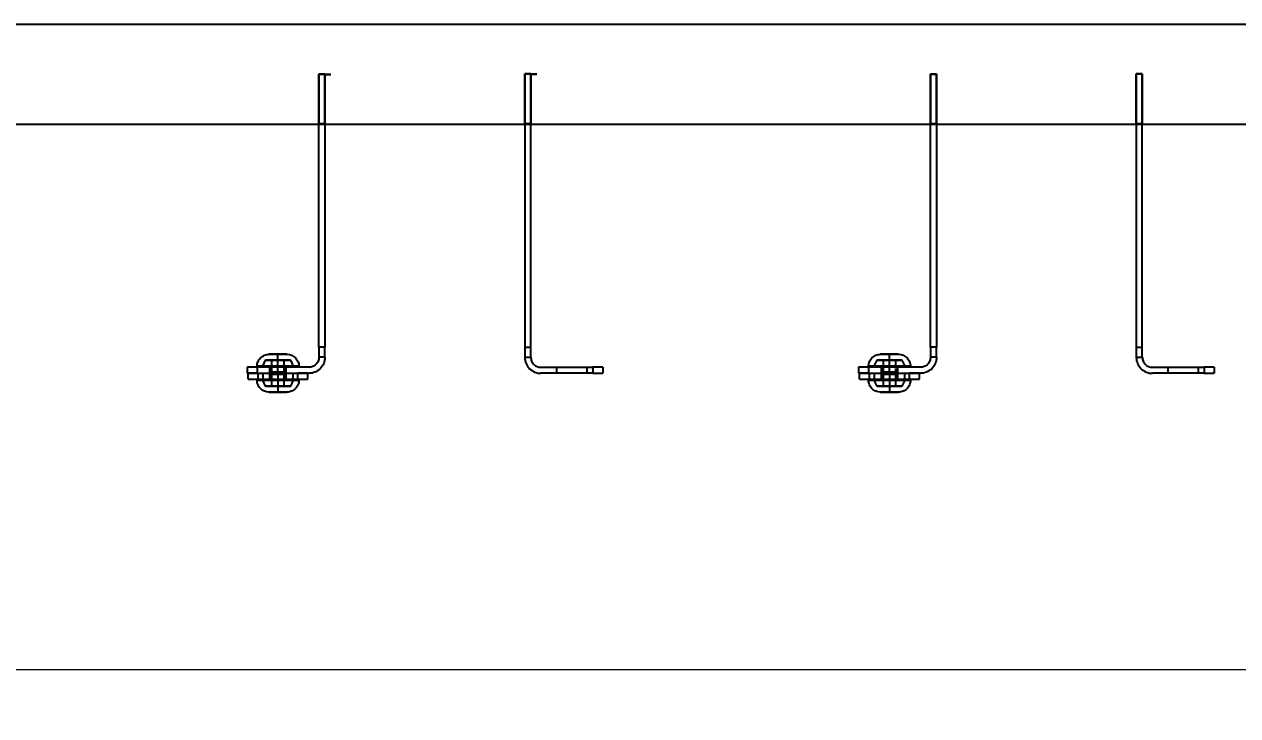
# Model space of a CAD drawing. Header units: millimetres. Extents: x 10366 to 13995, y 24552 to 29685.
# Drawn here: x 12212 to 12819, y 28527 to 28874 of the extents above; entities that cross this region are included whole.
import ezdxf

# ---------------------------------------------------------------- set-up
doc = ezdxf.new("R2010")
doc.units = ezdxf.units.MM
doc.header["$LTSCALE"] = 3
for name, color, linetype in [('Default', 7, 'Continuous'), ('Hidden_lines', 7, 'Continuous'), ('Red', 1, 'Continuous')]:
    doc.layers.add(name, color=color, linetype=linetype)
doc.styles.get("Standard").update_dxf_attribs({"font": 'arial.ttf'})
doc.dimstyles.new('MATEUSZ', dxfattribs={"dimtxt": 35, "dimasz": 16, "dimexe": 0.18, "dimexo": 0.0625, "dimgap": 0.09, "dimtad": 0, "dimdec": 0, "dimdsep": 46, "dimtxsty": 'Standard', "dimblk": 'DOT', "dimcen": 0.09, "dimse1": 1, "dimse2": 1, "dimadec": 0, "dimazin": 0, "dimtfac": 1, "dimtdec": 0, "dimtofl": 0, "dimtmove": 0, "dimatfit": 3, "dimfxl": 1, "dimtolj": 1, "dimtzin": 0, "dimlwd": 9, "dimlwe": 9, "dimarcsym": 0})

# ---------------------------------------------------------------- blocks, each defined once
blk = doc.blocks.new('_Dot')
at = {"color": 0, "linetype": 'ByBlock', "lineweight": -2}
blk.add_line((-0.5, 0), (-1, 0), dxfattribs=at)
at = {"color": 0, "linetype": 'ByBlock', "const_width": 0.5}
blk.add_lwpolyline([(-0.25, 0, 1), (0.25, 0, 1)], format="xyb", close=True, dxfattribs=at)
blk = doc.blocks.new('*D30')
at = {"color": 0, "lineweight": 9, "transparency": 16777216}
for p, q in [((10992.62, 28550.21), (12054.03, 28550.21)), ((13220.62, 28550.21), (12159.21, 28550.21))]:
    blk.add_line(p, q, dxfattribs=at)
at = {"layer": 'Defpoints', "color": 0, "transparency": 16777216}
for p in [(10976.62, 28848.52), (13236.62, 28848.52), (13236.62, 28550.21)]:
    blk.add_point(p, dxfattribs=at)
at = {"color": 0, "lineweight": 9, "transparency": 16777216, "xscale": 16, "yscale": 16, "zscale": 16, "rotation": 180}
blk.add_blockref('_Dot', (10976.62, 28550.21), dxfattribs=at)
at = {"color": 0, "lineweight": 9, "transparency": 16777216, "xscale": 16, "yscale": 16, "zscale": 16}
blk.add_blockref('_Dot', (13236.62, 28550.21), dxfattribs=at)
at = {"color": 0, "transparency": 16777216, "insert": (12106.62, 28550.21), "char_height": 35, "attachment_point": 5}
blk.add_mtext('\\A1;2260', dxfattribs=at)

msp = doc.modelspace()

# ---------------------------------------------------------------- linework, layer by layer
msp.add_line((11116.86, 28873.52), (13086.62, 28873.52))
at = {"layer": 'Default', "color": 0}
for p, q in [((12359.62, 28711.74), (12359.62, 28848.52)), ((12359.62, 28848.52), (12362.62, 28848.52)), ((12362.62, 28848.52), (12365.62, 28848.52)), ((12362.62, 28848.52), (12362.62, 28711.74)), ((12362.62, 28848.31), (12365.62, 28848.31)), ((12462.62, 28848.52), (12462.62, 28711.74)), ((12465.62, 28848.52), (12462.62, 28848.52)), ((12468.62, 28848.52), (12465.62, 28848.52)), ((12465.62, 28711.74), (12465.62, 28848.52)), ((12468.62, 28848.31), (12465.62, 28848.31)), ((12665.62, 28711.74), (12665.62, 28848.52)), ((12665.62, 28848.52), (12668.62, 28848.52)), ((12668.62, 28848.52), (12668.62, 28711.74)), ((12768.62, 28848.52), (12768.62, 28711.74)), ((12771.62, 28848.52), (12768.62, 28848.52)), ((12771.62, 28711.74), (12771.62, 28848.52)), ((12159.62, 28823.52), (12359.62, 28823.52)), ((12362.62, 28823.52), (12462.62, 28823.52)), ((12462.62, 28823.61), (12462.62, 28711.74)), ((12465.62, 28823.52), (12665.62, 28823.52)), ((12668.62, 28823.52), (12768.62, 28823.52)), ((12768.62, 28823.61), (12768.62, 28711.74)), ((12771.62, 28711.74), (12771.62, 28823.9)), ((12771.62, 28823.52), (12971.62, 28823.52)), ((12362.62, 28711.74), (12359.62, 28711.74)), ((12462.62, 28711.74), (12465.62, 28711.74)), ((12668.62, 28711.74), (12665.62, 28711.74)), ((12768.62, 28711.74), (12771.62, 28711.74)), ((12362.62, 28706.74), (12359.62, 28706.74)), ((12462.62, 28706.74), (12465.62, 28706.74)), ((12668.62, 28706.74), (12665.62, 28706.74)), ((12768.62, 28706.74), (12771.62, 28706.74)), ((12323.62, 28701.72), (12323.62, 28698.72)), ((12324.11, 28695.72), (12324.11, 28698.72)), ((12354.6, 28701.72), (12328.62, 28701.72)), ((12328.62, 28701.72), (12328.62, 28698.72)), ((12328.62, 28698.72), (12354.6, 28698.72)), ((12329.11, 28698.72), (12349.11, 28698.72)), ((12329.11, 28695.72), (12329.11, 28698.72)), ((12349.11, 28695.72), (12349.11, 28698.72)), ((12354.11, 28695.72), (12354.11, 28698.72)), ((12470.64, 28701.72), (12496.62, 28701.72)), ((12496.62, 28698.72), (12470.64, 28698.72)), ((12496.62, 28701.72), (12496.62, 28698.72)), ((12501.62, 28701.72), (12501.62, 28698.72)), ((12629.62, 28701.72), (12629.62, 28698.72)), ((12630.11, 28695.72), (12630.11, 28698.72)), ((12660.6, 28701.72), (12634.62, 28701.72)), ((12634.62, 28701.72), (12634.62, 28698.72)), ((12634.62, 28698.72), (12660.6, 28698.72)), ((12635.11, 28698.72), (12655.11, 28698.72)), ((12635.11, 28695.72), (12635.11, 28698.72)), ((12655.11, 28695.72), (12655.11, 28698.72)), ((12660.11, 28695.72), (12660.11, 28698.72)), ((12776.64, 28701.72), (12802.62, 28701.72)), ((12802.62, 28698.72), (12776.64, 28698.72)), ((12802.62, 28701.72), (12802.62, 28698.72)), ((12807.62, 28701.72), (12807.62, 28698.72)), ((12329.11, 28695.72), (12349.11, 28695.72)), ((12635.11, 28695.72), (12655.11, 28695.72))]:
    msp.add_line(p, q, dxfattribs=at)
for points in [[(12359.62, 28823.72, 0), (12359.62, 28823.72, 0), (12359.62, 28823.72, 0), (12359.62, 28823.72, 0), (12359.62, 28823.72, 0), (12359.62, 28823.72, 0), (12359.62, 28823.72, 0), (12359.62, 28823.72, 0), (12359.62, 28823.72, 0), (12359.62, 28823.72, 0), (12359.62, 28823.73, 0), (12359.62, 28823.74, 0), (12359.62, 28823.77, 0), (12359.62, 28824.17, 0), (12359.62, 28826.13, 0), (12359.62, 28848.52, 0)], [(12362.62, 28848.52, 0), (12362.62, 28831.05, 0), (12362.62, 28825.65, 0), (12362.62, 28824.21, 0), (12362.62, 28823.85, 0), (12362.62, 28823.75, 0), (12362.62, 28823.73, 0), (12362.62, 28823.73, 0), (12362.62, 28823.72, 0), (12362.62, 28823.72, 0), (12362.62, 28823.72, 0), (12362.62, 28823.72, 0), (12362.62, 28823.72, 0), (12362.62, 28823.72, 0), (12362.62, 28823.72, 0), (12362.62, 28823.72, 0), (12362.62, 28823.72, 0), (12362.62, 28823.72, 0), (12362.62, 28823.72, 0)], [(12462.62, 28848.52, 0), (12462.62, 28823.72, 0)], [(12465.62, 28823.72, 0), (12465.62, 28823.72, 0), (12465.62, 28823.72, 0), (12465.62, 28823.72, 0), (12465.62, 28823.72, 0), (12465.62, 28823.72, 0), (12465.62, 28823.72, 0), (12465.62, 28823.72, 0), (12465.62, 28823.72, 0), (12465.62, 28823.72, 0), (12465.62, 28823.73, 0), (12465.62, 28823.74, 0), (12465.62, 28823.77, 0), (12465.62, 28824.17, 0), (12465.62, 28826.13, 0), (12465.62, 28848.52, 0)], [(12665.62, 28823.72, 0), (12665.62, 28823.72, 0), (12665.62, 28823.72, 0), (12665.62, 28823.72, 0), (12665.62, 28823.72, 0), (12665.62, 28823.72, 0), (12665.62, 28823.72, 0), (12665.62, 28823.72, 0), (12665.62, 28823.72, 0), (12665.62, 28823.72, 0), (12665.62, 28823.73, 0), (12665.62, 28823.74, 0), (12665.62, 28823.77, 0), (12665.62, 28824.17, 0), (12665.62, 28826.13, 0), (12665.62, 28848.52, 0)], [(12668.62, 28848.52, 0), (12668.62, 28831.05, 0), (12668.62, 28825.65, 0), (12668.62, 28824.21, 0), (12668.62, 28823.85, 0), (12668.62, 28823.75, 0), (12668.62, 28823.73, 0), (12668.62, 28823.73, 0), (12668.62, 28823.72, 0), (12668.62, 28823.72, 0), (12668.62, 28823.72, 0), (12668.62, 28823.72, 0), (12668.62, 28823.72, 0), (12668.62, 28823.72, 0), (12668.62, 28823.72, 0), (12668.62, 28823.72, 0), (12668.62, 28823.72, 0), (12668.62, 28823.72, 0), (12668.62, 28823.72, 0)], [(12768.62, 28848.52, 0), (12768.62, 28823.72, 0)], [(12771.62, 28823.72, 0), (12771.62, 28823.72, 0), (12771.62, 28823.72, 0), (12771.62, 28823.72, 0), (12771.62, 28823.72, 0), (12771.62, 28823.72, 0), (12771.62, 28823.72, 0), (12771.62, 28823.72, 0), (12771.62, 28823.72, 0), (12771.62, 28823.72, 0), (12771.62, 28823.73, 0), (12771.62, 28823.74, 0), (12771.62, 28823.77, 0), (12771.62, 28824.17, 0), (12771.62, 28826.13, 0), (12771.62, 28848.52, 0)], [(12359.62, 28711.74, 0), (12359.62, 28706.74, 0)], [(12362.62, 28706.74, 0), (12362.62, 28706.74, 0), (12362.62, 28706.74, 0), (12362.62, 28706.74, 0), (12362.62, 28706.74, 0), (12362.62, 28706.74, 0), (12362.62, 28706.74, 0), (12362.62, 28706.74, 0), (12362.62, 28706.74, 0), (12362.62, 28706.74, 0), (12362.62, 28706.74, 0), (12362.62, 28706.74, 0), (12362.62, 28706.75, 0), (12362.62, 28706.75, 0), (12362.62, 28706.78, 0), (12362.62, 28706.89, 0), (12362.62, 28707.36, 0), (12362.62, 28711.74, 0)], [(12462.62, 28711.74, 0), (12462.62, 28706.74, 0)], [(12465.62, 28706.74, 0), (12465.62, 28706.74, 0), (12465.62, 28706.74, 0), (12465.62, 28706.74, 0), (12465.62, 28706.74, 0), (12465.62, 28706.74, 0), (12465.62, 28706.74, 0), (12465.62, 28706.74, 0), (12465.62, 28706.74, 0), (12465.62, 28706.74, 0), (12465.62, 28706.74, 0), (12465.62, 28706.74, 0), (12465.62, 28706.75, 0), (12465.62, 28706.75, 0), (12465.62, 28706.78, 0), (12465.62, 28706.89, 0), (12465.62, 28707.36, 0), (12465.62, 28711.74, 0)], [(12665.62, 28711.74, 0), (12665.62, 28706.74, 0)], [(12668.62, 28706.74, 0), (12668.62, 28706.74, 0), (12668.62, 28706.74, 0), (12668.62, 28706.74, 0), (12668.62, 28706.74, 0), (12668.62, 28706.74, 0), (12668.62, 28706.74, 0), (12668.62, 28706.74, 0), (12668.62, 28706.74, 0), (12668.62, 28706.74, 0), (12668.62, 28706.74, 0), (12668.62, 28706.74, 0), (12668.62, 28706.75, 0), (12668.62, 28706.75, 0), (12668.62, 28706.78, 0), (12668.62, 28706.89, 0), (12668.62, 28707.36, 0), (12668.62, 28711.74, 0)], [(12768.62, 28711.74, 0), (12768.62, 28706.74, 0)], [(12771.62, 28706.74, 0), (12771.62, 28706.74, 0), (12771.62, 28706.74, 0), (12771.62, 28706.74, 0), (12771.62, 28706.74, 0), (12771.62, 28706.74, 0), (12771.62, 28706.74, 0), (12771.62, 28706.74, 0), (12771.62, 28706.74, 0), (12771.62, 28706.74, 0), (12771.62, 28706.74, 0), (12771.62, 28706.74, 0), (12771.62, 28706.75, 0), (12771.62, 28706.75, 0), (12771.62, 28706.78, 0), (12771.62, 28706.89, 0), (12771.62, 28707.36, 0), (12771.62, 28711.74, 0)], [(12362.62, 28706.74, 0), (12362.58, 28705.94, 0), (12362.46, 28705.15, 0), (12362.27, 28704.38, 0), (12362, 28703.63, 0), (12361.65, 28702.92, 0), (12361.24, 28702.24, 0), (12360.77, 28701.61, 0), (12360.23, 28701.03, 0), (12359.65, 28700.51, 0), (12359.01, 28700.05, 0), (12358.34, 28699.65, 0), (12357.63, 28699.32, 0), (12356.9, 28699.06, 0), (12356.15, 28698.87, 0), (12355.38, 28698.76, 0), (12354.6, 28698.72, 0)], [(12359.62, 28706.74, 0), (12359.6, 28706.24, 0), (12359.52, 28705.74, 0), (12359.4, 28705.25, 0), (12359.22, 28704.78, 0), (12359.01, 28704.33, 0), (12358.75, 28703.91, 0), (12358.45, 28703.52, 0), (12358.11, 28703.15, 0), (12357.74, 28702.83, 0), (12357.35, 28702.54, 0), (12356.93, 28702.29, 0), (12356.49, 28702.09, 0), (12356.03, 28701.93, 0), (12355.56, 28701.82, 0), (12355.09, 28701.75, 0), (12354.6, 28701.72, 0)], [(12462.62, 28706.74, 0), (12462.66, 28705.94, 0), (12462.78, 28705.15, 0), (12462.98, 28704.38, 0), (12463.25, 28703.63, 0), (12463.59, 28702.92, 0), (12464.01, 28702.24, 0), (12464.48, 28701.61, 0), (12465.01, 28701.03, 0), (12465.6, 28700.51, 0), (12466.23, 28700.05, 0), (12466.91, 28699.65, 0), (12467.61, 28699.32, 0), (12468.35, 28699.06, 0), (12469.1, 28698.87, 0), (12469.87, 28698.76, 0), (12470.64, 28698.72, 0)], [(12465.62, 28706.74, 0), (12465.65, 28706.24, 0), (12465.72, 28705.74, 0), (12465.85, 28705.25, 0), (12466.02, 28704.78, 0), (12466.24, 28704.33, 0), (12466.5, 28703.91, 0), (12466.8, 28703.52, 0), (12467.13, 28703.15, 0), (12467.5, 28702.83, 0), (12467.9, 28702.54, 0), (12468.32, 28702.29, 0), (12468.76, 28702.09, 0), (12469.22, 28701.93, 0), (12469.69, 28701.82, 0), (12470.16, 28701.75, 0), (12470.64, 28701.72, 0)], [(12668.62, 28706.74, 0), (12668.58, 28705.94, 0), (12668.46, 28705.15, 0), (12668.27, 28704.38, 0), (12668, 28703.63, 0), (12667.65, 28702.92, 0), (12667.24, 28702.24, 0), (12666.77, 28701.61, 0), (12666.23, 28701.03, 0), (12665.65, 28700.51, 0), (12665.01, 28700.05, 0), (12664.34, 28699.65, 0), (12663.63, 28699.32, 0), (12662.9, 28699.06, 0), (12662.15, 28698.87, 0), (12661.38, 28698.76, 0), (12660.6, 28698.72, 0)], [(12665.62, 28706.74, 0), (12665.6, 28706.24, 0), (12665.52, 28705.74, 0), (12665.4, 28705.25, 0), (12665.22, 28704.78, 0), (12665.01, 28704.33, 0), (12664.75, 28703.91, 0), (12664.45, 28703.52, 0), (12664.11, 28703.15, 0), (12663.74, 28702.83, 0), (12663.35, 28702.54, 0), (12662.93, 28702.29, 0), (12662.49, 28702.09, 0), (12662.03, 28701.93, 0), (12661.56, 28701.82, 0), (12661.09, 28701.75, 0), (12660.6, 28701.72, 0)], [(12768.62, 28706.74, 0), (12768.66, 28705.94, 0), (12768.78, 28705.15, 0), (12768.98, 28704.38, 0), (12769.25, 28703.63, 0), (12769.59, 28702.92, 0), (12770.01, 28702.24, 0), (12770.48, 28701.61, 0), (12771.01, 28701.03, 0), (12771.6, 28700.51, 0), (12772.23, 28700.05, 0), (12772.91, 28699.65, 0), (12773.61, 28699.32, 0), (12774.35, 28699.06, 0), (12775.1, 28698.87, 0), (12775.87, 28698.76, 0), (12776.64, 28698.72, 0)], [(12771.62, 28706.74, 0), (12771.65, 28706.24, 0), (12771.72, 28705.74, 0), (12771.85, 28705.25, 0), (12772.02, 28704.78, 0), (12772.24, 28704.33, 0), (12772.5, 28703.91, 0), (12772.8, 28703.52, 0), (12773.13, 28703.15, 0), (12773.5, 28702.83, 0), (12773.9, 28702.54, 0), (12774.32, 28702.29, 0), (12774.76, 28702.09, 0), (12775.22, 28701.93, 0), (12775.69, 28701.82, 0), (12776.16, 28701.75, 0), (12776.64, 28701.72, 0)], [(12328.62, 28701.72, 0), (12323.62, 28701.72, 0)], [(12323.62, 28698.72, 0), (12323.62, 28698.72, 0), (12323.62, 28698.72, 0), (12323.62, 28698.72, 0), (12323.62, 28698.72, 0), (12323.62, 28698.72, 0), (12323.62, 28698.72, 0), (12323.62, 28698.72, 0), (12323.62, 28698.72, 0), (12323.62, 28698.72, 0), (12323.62, 28698.72, 0), (12323.62, 28698.72, 0), (12323.63, 28698.72, 0), (12323.63, 28698.72, 0), (12323.66, 28698.72, 0), (12323.77, 28698.72, 0), (12324.24, 28698.72, 0), (12328.62, 28698.72, 0)], [(12329.11, 28698.72, 0), (12324.11, 28698.72, 0)], [(12354.11, 28698.72, 0), (12354.11, 28698.72, 0), (12354.11, 28698.72, 0), (12354.11, 28698.72, 0), (12354.11, 28698.72, 0), (12354.11, 28698.72, 0), (12354.11, 28698.72, 0), (12354.11, 28698.72, 0), (12354.11, 28698.72, 0), (12354.11, 28698.72, 0), (12354.11, 28698.72, 0), (12354.11, 28698.72, 0), (12354.11, 28698.72, 0), (12354.1, 28698.72, 0), (12354.08, 28698.72, 0), (12353.97, 28698.72, 0), (12353.5, 28698.72, 0), (12349.11, 28698.72, 0)], [(12501.62, 28701.72, 0), (12501.62, 28701.72, 0), (12501.62, 28701.72, 0), (12501.62, 28701.72, 0), (12501.62, 28701.72, 0), (12501.62, 28701.72, 0), (12501.62, 28701.72, 0), (12501.62, 28701.72, 0), (12501.62, 28701.72, 0), (12501.62, 28701.72, 0), (12501.62, 28701.72, 0), (12501.62, 28701.72, 0), (12501.61, 28701.72, 0), (12501.59, 28701.72, 0), (12501.48, 28701.72, 0), (12501.01, 28701.72, 0), (12496.62, 28701.72, 0)], [(12496.62, 28698.72, 0), (12501.62, 28698.72, 0)], [(12634.62, 28701.72, 0), (12629.62, 28701.72, 0)], [(12629.62, 28698.72, 0), (12629.62, 28698.72, 0), (12629.62, 28698.72, 0), (12629.62, 28698.72, 0), (12629.62, 28698.72, 0), (12629.62, 28698.72, 0), (12629.62, 28698.72, 0), (12629.62, 28698.72, 0), (12629.62, 28698.72, 0), (12629.62, 28698.72, 0), (12629.62, 28698.72, 0), (12629.62, 28698.72, 0), (12629.63, 28698.72, 0), (12629.63, 28698.72, 0), (12629.66, 28698.72, 0), (12629.77, 28698.72, 0), (12630.24, 28698.72, 0), (12634.62, 28698.72, 0)], [(12635.11, 28698.72, 0), (12630.11, 28698.72, 0)], [(12660.11, 28698.72, 0), (12660.11, 28698.72, 0), (12660.11, 28698.72, 0), (12660.11, 28698.72, 0), (12660.11, 28698.72, 0), (12660.11, 28698.72, 0), (12660.11, 28698.72, 0), (12660.11, 28698.72, 0), (12660.11, 28698.72, 0), (12660.11, 28698.72, 0), (12660.11, 28698.72, 0), (12660.11, 28698.72, 0), (12660.11, 28698.72, 0), (12660.1, 28698.72, 0), (12660.08, 28698.72, 0), (12659.97, 28698.72, 0), (12659.5, 28698.72, 0), (12655.11, 28698.72, 0)], [(12807.62, 28701.72, 0), (12807.62, 28701.72, 0), (12807.62, 28701.72, 0), (12807.62, 28701.72, 0), (12807.62, 28701.72, 0), (12807.62, 28701.72, 0), (12807.62, 28701.72, 0), (12807.62, 28701.72, 0), (12807.62, 28701.72, 0), (12807.62, 28701.72, 0), (12807.62, 28701.72, 0), (12807.62, 28701.72, 0), (12807.62, 28701.72, 0), (12807.61, 28701.72, 0), (12807.59, 28701.72, 0), (12807.48, 28701.72, 0), (12807.01, 28701.72, 0), (12802.62, 28701.72, 0)], [(12802.62, 28698.72, 0), (12807.62, 28698.72, 0)], [(12324.11, 28695.72, 0), (12324.11, 28695.72, 0), (12324.11, 28695.72, 0), (12324.11, 28695.72, 0), (12324.11, 28695.72, 0), (12324.11, 28695.72, 0), (12324.11, 28695.72, 0), (12324.11, 28695.72, 0), (12324.11, 28695.72, 0), (12324.11, 28695.72, 0), (12324.11, 28695.72, 0), (12324.11, 28695.72, 0), (12324.12, 28695.72, 0), (12324.12, 28695.72, 0), (12324.15, 28695.72, 0), (12324.26, 28695.72, 0), (12324.73, 28695.72, 0), (12329.11, 28695.72, 0)], [(12349.11, 28695.72, 0), (12354.11, 28695.72, 0)], [(12630.11, 28695.72, 0), (12630.11, 28695.72, 0), (12630.11, 28695.72, 0), (12630.11, 28695.72, 0), (12630.11, 28695.72, 0), (12630.11, 28695.72, 0), (12630.11, 28695.72, 0), (12630.11, 28695.72, 0), (12630.11, 28695.72, 0), (12630.11, 28695.72, 0), (12630.11, 28695.72, 0), (12630.12, 28695.72, 0), (12630.12, 28695.72, 0), (12630.15, 28695.72, 0), (12630.26, 28695.72, 0), (12630.73, 28695.72, 0), (12635.11, 28695.72, 0)], [(12655.11, 28695.72, 0), (12660.11, 28695.72, 0)]]:
    msp.add_polyline3d(points, dxfattribs=at)
at = {"layer": 'Hidden_lines', "color": 0}
for p, q in [((12359.62, 28848.72), (12362.62, 28848.72)), ((12465.62, 28848.72), (12462.62, 28848.72)), ((12462.62, 28848.72), (12462.62, 28823.61)), ((12665.62, 28848.72), (12668.62, 28848.72)), ((12771.62, 28848.72), (12768.62, 28848.72)), ((12768.62, 28848.72), (12768.62, 28823.61)), ((12771.62, 28823.9), (12771.62, 28848.72)), ((12362.62, 28823.72), (12359.62, 28823.72)), ((12359.62, 28823.52), (12362.62, 28823.52)), ((12465.62, 28823.72), (12462.62, 28823.72)), ((12462.62, 28823.52), (12465.62, 28823.52)), ((12668.62, 28823.72), (12665.62, 28823.72)), ((12665.62, 28823.52), (12668.62, 28823.52)), ((12771.62, 28823.72), (12768.62, 28823.72)), ((12768.62, 28823.52), (12771.62, 28823.52)), ((12331.47, 28702.24), (12332.87, 28705.24)), ((12336.11, 28702.24), (12336.11, 28705.24)), ((12339.11, 28702.24), (12339.11, 28705.24)), ((12342.11, 28705.24), (12342.11, 28701.72)), ((12345.35, 28705.24), (12346.75, 28702.24)), ((12637.47, 28702.24), (12638.87, 28705.24)), ((12642.11, 28702.24), (12642.11, 28705.24)), ((12645.11, 28702.24), (12645.11, 28705.24)), ((12648.11, 28705.24), (12648.11, 28701.72)), ((12651.35, 28705.24), (12652.75, 28702.24)), ((12331.61, 28695.72), (12331.61, 28698.72)), ((12335.11, 28698.72), (12335.11, 28701.72)), ((12335.11, 28695.72), (12335.11, 28698.72)), ((12336.11, 28699.24), (12336.11, 28701.72)), ((12336.11, 28695.72), (12336.11, 28698.27)), ((12339.11, 28699.24), (12339.11, 28701.72)), ((12339.11, 28698.27), (12339.11, 28695.72)), ((12342.11, 28701.72), (12342.11, 28699.24)), ((12342.11, 28698.27), (12342.11, 28695.72)), ((12343.11, 28701.72), (12343.11, 28698.72)), ((12343.11, 28698.72), (12343.11, 28695.72)), ((12346.61, 28698.72), (12346.61, 28695.72)), ((12478.63, 28698.72), (12478.63, 28701.72)), ((12493.63, 28701.72), (12493.63, 28698.72)), ((12637.61, 28695.72), (12637.61, 28698.72)), ((12641.11, 28698.72), (12641.11, 28701.72)), ((12641.11, 28695.72), (12641.11, 28698.72)), ((12642.11, 28699.24), (12642.11, 28701.72)), ((12642.11, 28695.72), (12642.11, 28698.27)), ((12645.11, 28699.24), (12645.11, 28701.72)), ((12645.11, 28698.27), (12645.11, 28695.72)), ((12648.11, 28701.21), (12648.11, 28699.24)), ((12648.11, 28698.27), (12648.11, 28695.72)), ((12649.11, 28701.72), (12649.11, 28698.72)), ((12649.11, 28698.72), (12649.11, 28695.72)), ((12652.61, 28698.72), (12652.61, 28695.72)), ((12784.63, 28698.72), (12784.63, 28701.72)), ((12799.63, 28701.72), (12799.63, 28698.72)), ((12332.87, 28692.27), (12331.47, 28695.27)), ((12336.11, 28692.27), (12336.11, 28695.72)), ((12339.11, 28695.27), (12339.11, 28692.27)), ((12342.11, 28695.27), (12342.11, 28692.27)), ((12346.75, 28695.27), (12345.35, 28692.27)), ((12638.87, 28692.27), (12637.47, 28695.27)), ((12642.11, 28692.27), (12642.11, 28695.72)), ((12645.11, 28695.27), (12645.11, 28692.27)), ((12648.11, 28695.27), (12648.11, 28692.27)), ((12652.75, 28695.27), (12651.35, 28692.27))]:
    msp.add_line(p, q, dxfattribs=at)
for points in [[(12359.62, 28848.72, 0), (12359.62, 28823.72, 0)], [(12362.62, 28823.72, 0), (12362.62, 28823.72, 0), (12362.62, 28823.72, 0), (12362.62, 28823.72, 0), (12362.62, 28823.72, 0), (12362.62, 28823.72, 0), (12362.62, 28823.72, 0), (12362.62, 28823.72, 0), (12362.62, 28823.72, 0), (12362.62, 28823.72, 0), (12362.62, 28823.73, 0), (12362.62, 28823.74, 0), (12362.62, 28823.77, 0), (12362.62, 28824.17, 0), (12362.62, 28826.16, 0), (12362.62, 28848.72, 0)], [(12462.62, 28823.72, 0), (12462.62, 28823.72, 0), (12462.62, 28823.72, 0), (12462.62, 28823.72, 0), (12462.62, 28823.72, 0), (12462.62, 28823.72, 0), (12462.62, 28823.72, 0), (12462.62, 28823.72, 0), (12462.62, 28823.72, 0), (12462.62, 28823.72, 0), (12462.62, 28823.73, 0), (12462.62, 28823.74, 0), (12462.62, 28823.77, 0), (12462.62, 28824.17, 0), (12462.62, 28826.16, 0), (12462.62, 28848.72, 0)], [(12465.62, 28848.72, 0), (12465.62, 28823.72, 0)], [(12665.62, 28848.72, 0), (12665.62, 28823.72, 0)], [(12668.62, 28823.72, 0), (12668.62, 28823.72, 0), (12668.62, 28823.72, 0), (12668.62, 28823.72, 0), (12668.62, 28823.72, 0), (12668.62, 28823.72, 0), (12668.62, 28823.72, 0), (12668.62, 28823.72, 0), (12668.62, 28823.72, 0), (12668.62, 28823.72, 0), (12668.62, 28823.73, 0), (12668.62, 28823.74, 0), (12668.62, 28823.77, 0), (12668.62, 28824.17, 0), (12668.62, 28826.16, 0), (12668.62, 28848.72, 0)], [(12768.62, 28823.72, 0), (12768.62, 28823.72, 0), (12768.62, 28823.72, 0), (12768.62, 28823.72, 0), (12768.62, 28823.72, 0), (12768.62, 28823.72, 0), (12768.62, 28823.72, 0), (12768.62, 28823.72, 0), (12768.62, 28823.72, 0), (12768.62, 28823.72, 0), (12768.62, 28823.73, 0), (12768.62, 28823.74, 0), (12768.62, 28823.77, 0), (12768.62, 28824.17, 0), (12768.62, 28826.16, 0), (12768.62, 28848.72, 0)], [(12771.62, 28848.72, 0), (12771.62, 28823.72, 0)]]:
    msp.add_polyline3d(points, dxfattribs=at)
for points in [[(12339.11, 28705.24, 0), (12332.87, 28705.24, 0)], [(12339.11, 28705.24, 0), (12345.35, 28705.24, 0)], [(12645.11, 28705.24, 0), (12638.87, 28705.24, 0)], [(12645.11, 28705.24, 0), (12651.35, 28705.24, 0)], [(12339.11, 28699.24, 0), (12336.99, 28699.24, 0), (12336.32, 28699.24, 0), (12336.16, 28699.24, 0), (12336.13, 28699.24, 0), (12336.12, 28699.24, 0), (12336.11, 28699.24, 0), (12336.11, 28699.24, 0), (12336.11, 28699.24, 0), (12336.11, 28699.24, 0), (12336.11, 28699.24, 0), (12336.11, 28699.24, 0), (12336.11, 28699.24, 0), (12336.11, 28699.24, 0), (12336.11, 28699.24, 0), (12336.11, 28699.24, 0), (12336.11, 28699.24, 0), (12336.11, 28699.24, 0), (12336.11, 28699.24, 0), (12336.11, 28699.24, 0), (12336.11, 28699.24, 0), (12336.11, 28699.24, 0), (12336.11, 28699.24, 0), (12336.11, 28699.24, 0), (12336.11, 28699.24, 0), (12336.11, 28699.24, 0), (12336.11, 28699.24, 0), (12336.11, 28699.24, 0), (12336.12, 28699.24, 0), (12336.13, 28699.24, 0), (12336.2, 28699.24, 0), (12336.48, 28699.24, 0)], [(12339.11, 28698.27, 0), (12336.99, 28698.27, 0), (12336.32, 28698.27, 0), (12336.16, 28698.27, 0), (12336.13, 28698.27, 0), (12336.12, 28698.27, 0), (12336.11, 28698.27, 0), (12336.11, 28698.27, 0), (12336.11, 28698.27, 0), (12336.11, 28698.27, 0), (12336.11, 28698.27, 0), (12336.11, 28698.27, 0), (12336.11, 28698.27, 0), (12336.11, 28698.27, 0), (12336.11, 28698.27, 0), (12336.11, 28698.27, 0), (12336.11, 28698.27, 0), (12336.11, 28698.27, 0), (12336.11, 28698.27, 0), (12336.11, 28698.27, 0), (12336.11, 28698.27, 0), (12336.11, 28698.27, 0), (12336.11, 28698.27, 0), (12336.11, 28698.27, 0), (12336.11, 28698.27, 0), (12336.11, 28698.27, 0), (12336.11, 28698.27, 0), (12336.11, 28698.27, 0), (12336.12, 28698.27, 0), (12336.13, 28698.27, 0), (12336.2, 28698.27, 0), (12336.48, 28698.27, 0)], [(12339.11, 28699.24, 0), (12341.23, 28699.24, 0), (12341.9, 28699.24, 0), (12342.06, 28699.24, 0), (12342.1, 28699.24, 0), (12342.11, 28699.24, 0), (12342.11, 28699.24, 0), (12342.11, 28699.24, 0), (12342.11, 28699.24, 0), (12342.11, 28699.24, 0), (12342.11, 28699.24, 0), (12342.11, 28699.24, 0), (12342.11, 28699.24, 0), (12342.11, 28699.24, 0), (12342.11, 28699.24, 0), (12342.11, 28699.24, 0), (12342.11, 28699.24, 0), (12342.11, 28699.24, 0), (12342.11, 28699.24, 0), (12342.11, 28699.24, 0), (12342.11, 28699.24, 0), (12342.11, 28699.24, 0), (12342.11, 28699.24, 0), (12342.11, 28699.24, 0), (12342.11, 28699.24, 0), (12342.11, 28699.24, 0), (12342.11, 28699.24, 0), (12342.11, 28699.24, 0), (12342.11, 28699.24, 0), (12342.09, 28699.24, 0), (12342.03, 28699.24, 0), (12341.74, 28699.24, 0)], [(12339.11, 28698.27, 0), (12341.23, 28698.27, 0), (12341.9, 28698.27, 0), (12342.06, 28698.27, 0), (12342.1, 28698.27, 0), (12342.11, 28698.27, 0), (12342.11, 28698.27, 0), (12342.11, 28698.27, 0), (12342.11, 28698.27, 0), (12342.11, 28698.27, 0), (12342.11, 28698.27, 0), (12342.11, 28698.27, 0), (12342.11, 28698.27, 0), (12342.11, 28698.27, 0), (12342.11, 28698.27, 0), (12342.11, 28698.27, 0), (12342.11, 28698.27, 0), (12342.11, 28698.27, 0), (12342.11, 28698.27, 0), (12342.11, 28698.27, 0), (12342.11, 28698.27, 0), (12342.11, 28698.27, 0), (12342.11, 28698.27, 0), (12342.11, 28698.27, 0), (12342.11, 28698.27, 0), (12342.11, 28698.27, 0), (12342.11, 28698.27, 0), (12342.11, 28698.27, 0), (12342.11, 28698.27, 0), (12342.09, 28698.27, 0), (12342.03, 28698.27, 0), (12341.74, 28698.27, 0)], [(12645.11, 28699.24, 0), (12642.11, 28699.24, 0)], [(12645.11, 28698.27, 0), (12642.11, 28698.27, 0)], [(12645.11, 28699.24, 0), (12647.23, 28699.24, 0), (12647.9, 28699.24, 0), (12648.06, 28699.24, 0), (12648.1, 28699.24, 0), (12648.11, 28699.24, 0), (12648.11, 28699.24, 0), (12648.11, 28699.24, 0), (12648.11, 28699.24, 0), (12648.11, 28699.24, 0), (12648.11, 28699.24, 0), (12648.11, 28699.24, 0), (12648.11, 28699.24, 0), (12648.11, 28699.24, 0), (12648.11, 28699.24, 0), (12648.11, 28699.24, 0), (12648.11, 28699.24, 0), (12648.11, 28699.24, 0), (12648.11, 28699.24, 0), (12648.11, 28699.24, 0), (12648.11, 28699.24, 0), (12648.11, 28699.24, 0), (12648.11, 28699.24, 0), (12648.11, 28699.24, 0), (12648.11, 28699.24, 0), (12648.11, 28699.24, 0), (12648.11, 28699.24, 0), (12648.11, 28699.24, 0), (12648.11, 28699.24, 0), (12648.09, 28699.24, 0), (12648.03, 28699.24, 0), (12647.74, 28699.24, 0)], [(12645.11, 28698.27, 0), (12647.23, 28698.27, 0), (12647.9, 28698.27, 0), (12648.06, 28698.27, 0), (12648.1, 28698.27, 0), (12648.11, 28698.27, 0), (12648.11, 28698.27, 0), (12648.11, 28698.27, 0), (12648.11, 28698.27, 0), (12648.11, 28698.27, 0), (12648.11, 28698.27, 0), (12648.11, 28698.27, 0), (12648.11, 28698.27, 0), (12648.11, 28698.27, 0), (12648.11, 28698.27, 0), (12648.11, 28698.27, 0), (12648.11, 28698.27, 0), (12648.11, 28698.27, 0), (12648.11, 28698.27, 0), (12648.11, 28698.27, 0), (12648.11, 28698.27, 0), (12648.11, 28698.27, 0), (12648.11, 28698.27, 0), (12648.11, 28698.27, 0), (12648.11, 28698.27, 0), (12648.11, 28698.27, 0), (12648.11, 28698.27, 0), (12648.11, 28698.27, 0), (12648.11, 28698.27, 0), (12648.09, 28698.27, 0), (12648.03, 28698.27, 0), (12647.74, 28698.27, 0)], [(12339.11, 28692.27, 0), (12332.87, 28692.27, 0)], [(12339.11, 28692.27, 0), (12345.35, 28692.27, 0)], [(12645.11, 28692.27, 0), (12638.87, 28692.27, 0)], [(12645.11, 28692.27, 0), (12651.35, 28692.27, 0)]]:
    msp.add_polyline3d(points, close=True, dxfattribs=at)
at = {"layer": 'Red', "color": 0}
for points in [[(12328.61, 28702.24, 0), (12328.64, 28702.82, 0), (12328.73, 28703.39, 0), (12328.86, 28703.95, 0), (12329.06, 28704.5, 0), (12329.3, 28705.03, 0), (12329.6, 28705.54, 0), (12329.95, 28706.01, 0), (12330.35, 28706.46, 0), (12330.79, 28706.86, 0), (12331.27, 28707.22, 0), (12331.78, 28707.52, 0), (12332.3, 28707.77, 0), (12332.85, 28707.97, 0), (12333.43, 28708.12, 0), (12334.02, 28708.21, 0), (12334.61, 28708.24, 0)], [(12339.11, 28702.24, 0), (12339.11, 28708.24, 0)], [(12343.61, 28708.24, 0), (12344.79, 28708.12, 0), (12345.37, 28707.97, 0), (12345.92, 28707.77, 0), (12346.45, 28707.52, 0), (12346.95, 28707.22, 0), (12347.44, 28706.86, 0), (12347.88, 28706.46, 0), (12348.27, 28706.01, 0), (12348.62, 28705.54, 0), (12348.92, 28705.03, 0), (12349.17, 28704.5, 0), (12349.36, 28703.95, 0), (12349.5, 28703.39, 0), (12349.59, 28702.82, 0), (12349.61, 28702.24, 0)], [(12634.61, 28702.24, 0), (12634.64, 28702.82, 0), (12634.73, 28703.39, 0), (12634.86, 28703.95, 0), (12635.06, 28704.5, 0), (12635.3, 28705.03, 0), (12635.6, 28705.54, 0), (12635.95, 28706.01, 0), (12636.35, 28706.46, 0), (12636.79, 28706.86, 0), (12637.27, 28707.22, 0), (12637.78, 28707.52, 0), (12638.3, 28707.77, 0), (12638.85, 28707.97, 0), (12639.43, 28708.12, 0), (12640.02, 28708.21, 0), (12640.61, 28708.24, 0)], [(12645.11, 28702.24, 0), (12645.11, 28708.24, 0)], [(12649.61, 28708.24, 0), (12650.79, 28708.12, 0), (12651.37, 28707.97, 0), (12651.92, 28707.77, 0), (12652.45, 28707.52, 0), (12652.95, 28707.22, 0), (12653.44, 28706.86, 0), (12653.88, 28706.46, 0), (12654.27, 28706.01, 0), (12654.62, 28705.54, 0), (12654.92, 28705.03, 0), (12655.17, 28704.5, 0), (12655.36, 28703.95, 0), (12655.5, 28703.39, 0), (12655.59, 28702.82, 0), (12655.61, 28702.24, 0)], [(12334.61, 28689.27, 0), (12333.43, 28689.39, 0), (12332.85, 28689.54, 0), (12332.3, 28689.73, 0), (12331.78, 28689.98, 0), (12331.27, 28690.29, 0), (12330.79, 28690.65, 0), (12330.35, 28691.05, 0), (12329.95, 28691.49, 0), (12329.6, 28691.97, 0), (12329.3, 28692.48, 0), (12329.06, 28693.01, 0), (12328.86, 28693.55, 0), (12328.73, 28694.12, 0), (12328.64, 28694.69, 0), (12328.61, 28695.27, 0)], [(12339.11, 28695.27, 0), (12339.11, 28689.27, 0)], [(12349.61, 28695.27, 0), (12349.59, 28694.69, 0), (12349.5, 28694.12, 0), (12349.36, 28693.55, 0), (12349.17, 28693.01, 0), (12348.92, 28692.48, 0), (12348.62, 28691.97, 0), (12348.27, 28691.49, 0), (12347.88, 28691.05, 0), (12347.44, 28690.65, 0), (12346.95, 28690.29, 0), (12346.45, 28689.98, 0), (12345.92, 28689.73, 0), (12345.37, 28689.54, 0), (12344.79, 28689.39, 0), (12344.2, 28689.3, 0), (12343.61, 28689.27, 0)], [(12640.61, 28689.27, 0), (12639.43, 28689.39, 0), (12638.85, 28689.54, 0), (12638.3, 28689.73, 0), (12637.78, 28689.98, 0), (12637.27, 28690.29, 0), (12636.79, 28690.65, 0), (12636.35, 28691.05, 0), (12635.95, 28691.49, 0), (12635.6, 28691.97, 0), (12635.3, 28692.48, 0), (12635.06, 28693.01, 0), (12634.86, 28693.55, 0), (12634.73, 28694.12, 0), (12634.64, 28694.69, 0), (12634.61, 28695.27, 0)], [(12645.11, 28695.27, 0), (12645.11, 28689.27, 0)], [(12655.61, 28695.27, 0), (12655.59, 28694.69, 0), (12655.5, 28694.12, 0), (12655.36, 28693.55, 0), (12655.17, 28693.01, 0), (12654.92, 28692.48, 0), (12654.62, 28691.97, 0), (12654.27, 28691.49, 0), (12653.88, 28691.05, 0), (12653.44, 28690.65, 0), (12652.95, 28690.29, 0), (12652.45, 28689.98, 0), (12651.92, 28689.73, 0), (12651.37, 28689.54, 0), (12650.79, 28689.39, 0), (12650.2, 28689.3, 0), (12649.61, 28689.27, 0)]]:
    msp.add_polyline3d(points, dxfattribs=at)
for points in [[(12339.11, 28708.24, 0), (12334.61, 28708.24, 0)], [(12339.11, 28708.24, 0), (12343.61, 28708.24, 0)], [(12645.11, 28708.24, 0), (12640.61, 28708.24, 0)], [(12645.11, 28708.24, 0), (12649.61, 28708.24, 0)], [(12339.11, 28702.24, 0), (12328.61, 28702.24, 0)], [(12339.11, 28702.24, 0), (12349.61, 28702.24, 0)], [(12645.11, 28702.24, 0), (12634.61, 28702.24, 0)], [(12645.11, 28702.24, 0), (12655.61, 28702.24, 0)], [(12339.11, 28695.27, 0), (12328.61, 28695.27, 0)], [(12339.11, 28695.27, 0), (12349.61, 28695.27, 0)], [(12645.11, 28695.27, 0), (12634.61, 28695.27, 0)], [(12645.11, 28695.27, 0), (12655.61, 28695.27, 0)], [(12339.11, 28689.27, 0), (12334.61, 28689.27, 0)], [(12339.11, 28689.27, 0), (12343.61, 28689.27, 0)], [(12645.11, 28689.27, 0), (12640.61, 28689.27, 0)], [(12645.11, 28689.27, 0), (12649.61, 28689.27, 0)]]:
    msp.add_polyline3d(points, close=True, dxfattribs=at)

# ---------------------------------------------------------------- dimensions: what is measured, and where the dimension line sits
dim = msp.add_linear_dim(base=(13236.62, 28550.21), p1=(10976.62, 28848.52), p2=(13236.62, 28848.52), dimstyle='MATEUSZ')
dim.commit()
dim.dimension.update_dxf_attribs({"geometry": '*D30', "text_midpoint": (12106.62, 28550.21)})

doc.saveas('drawing.dxf')
